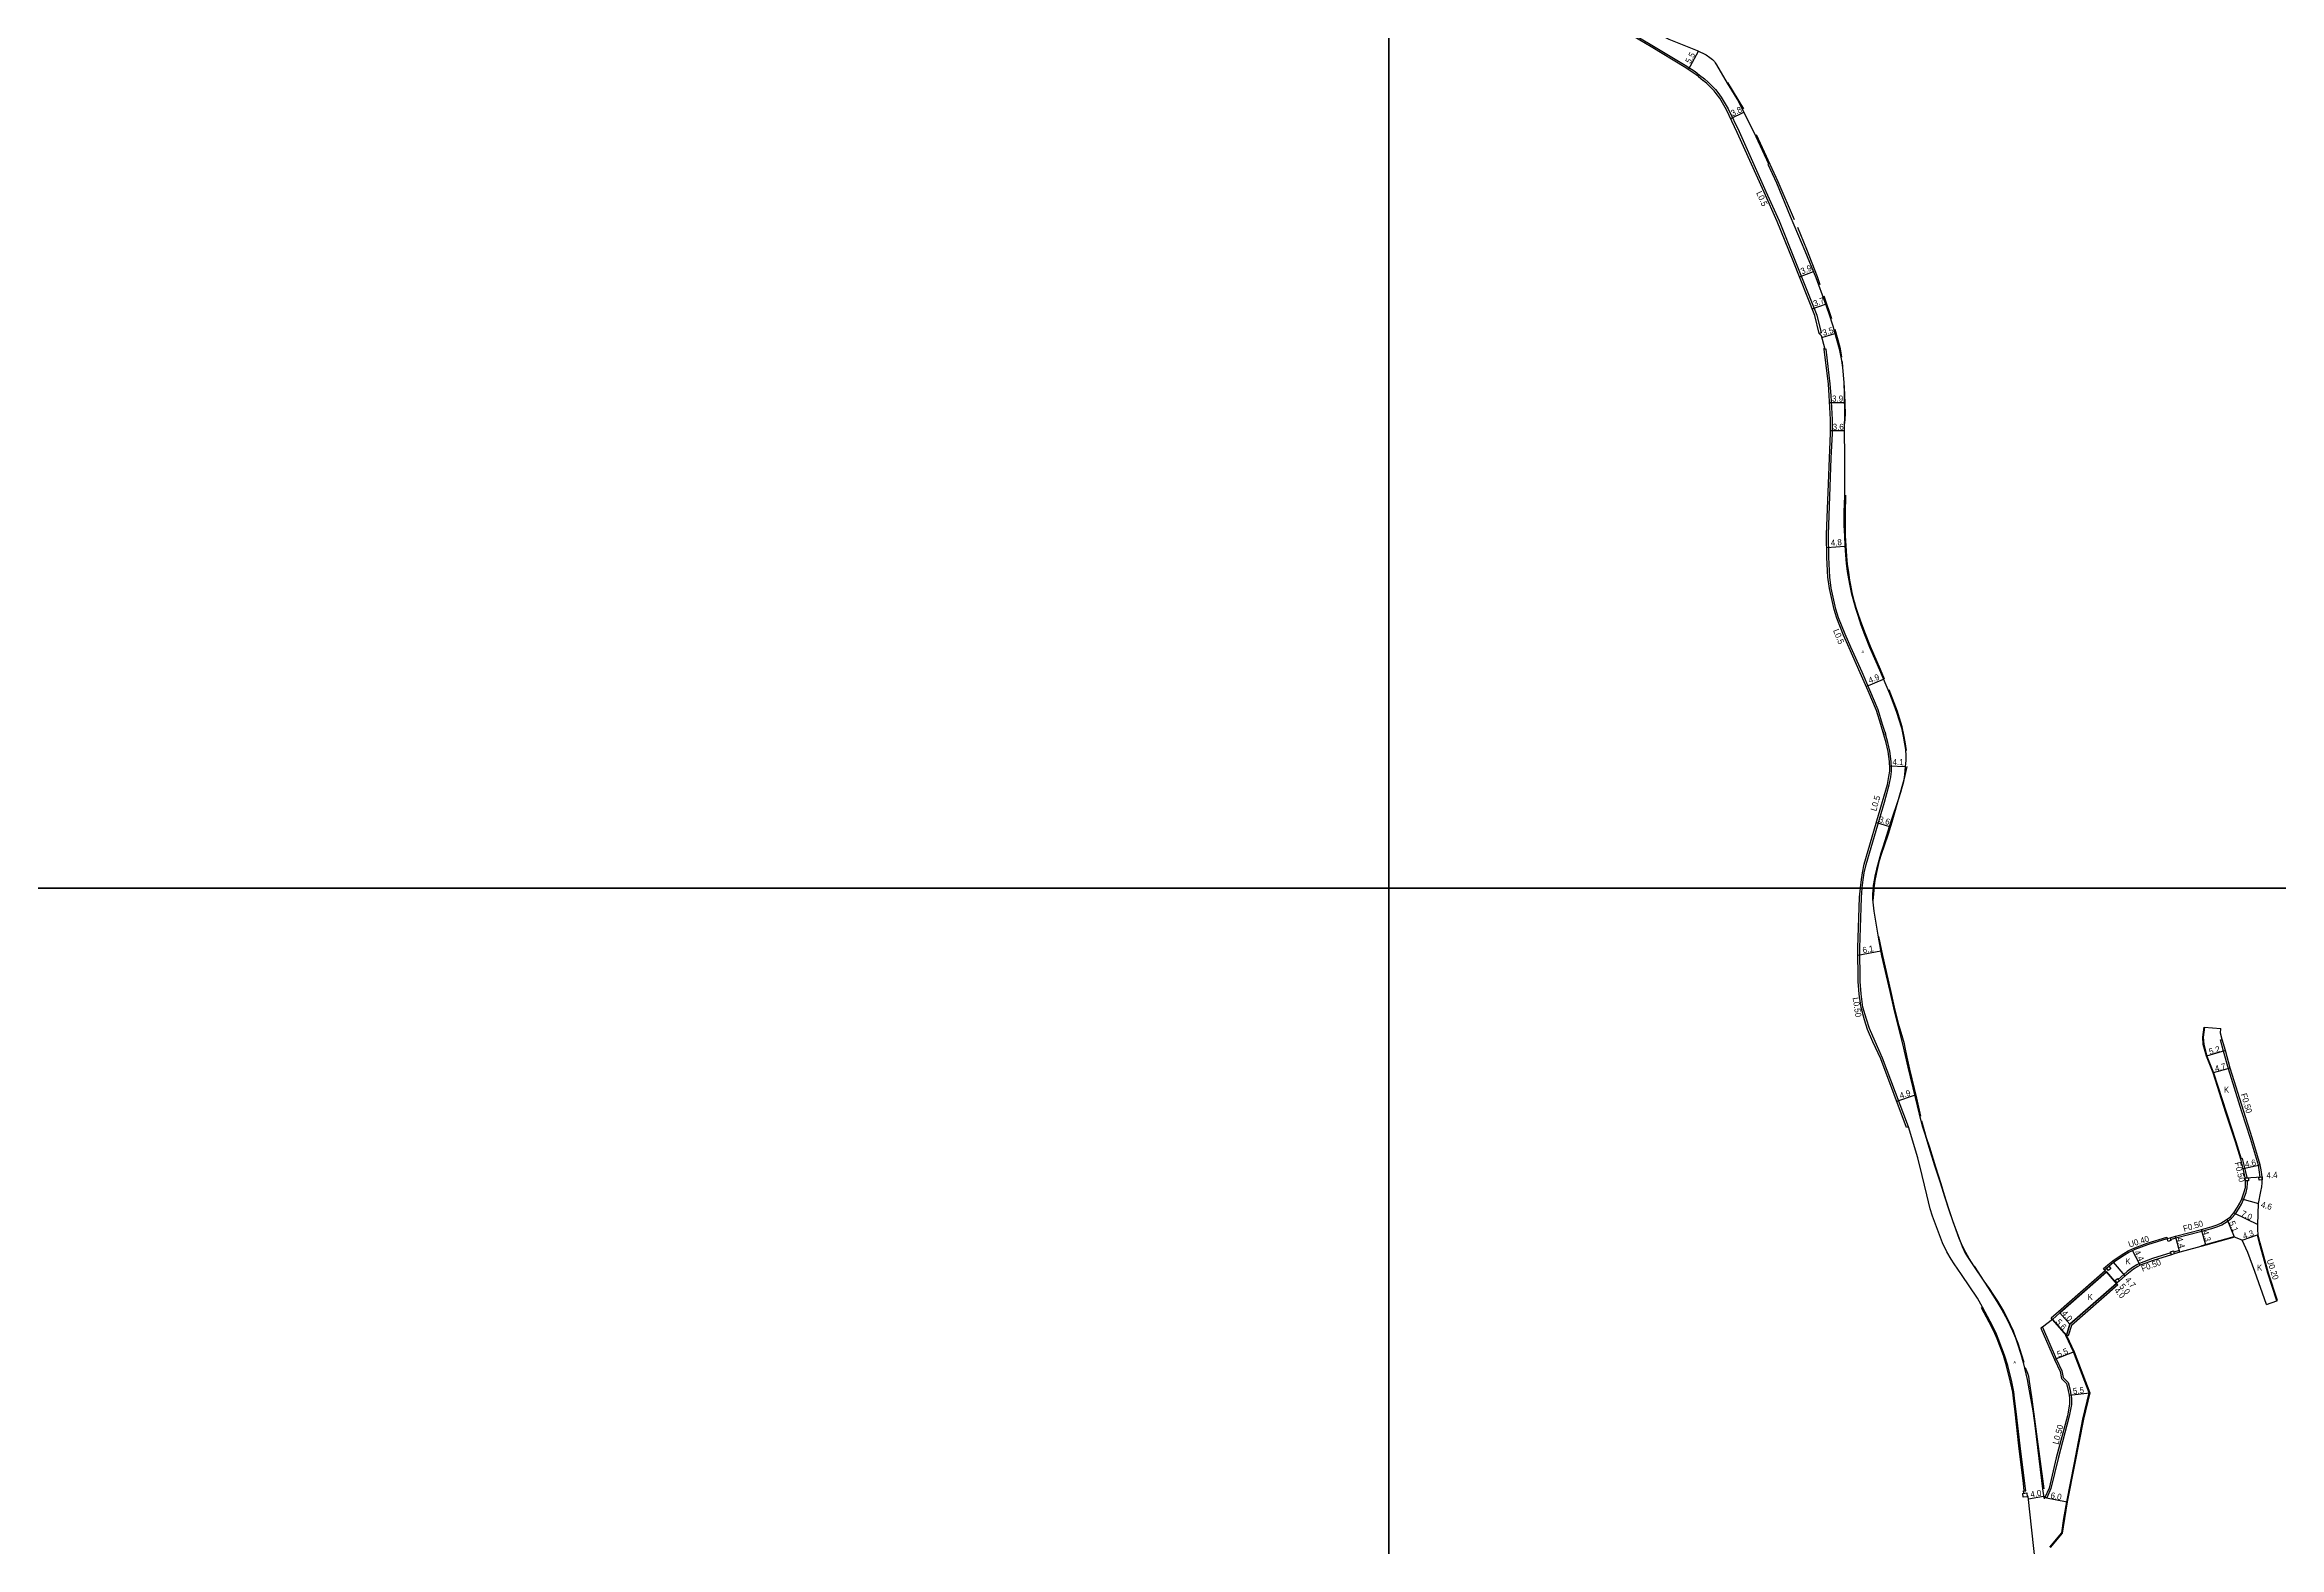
# Model space of a CAD drawing. Header units: metres. Extents: x -28000 to -24000, y -108000 to -105000.
# Drawn here: x -25153 to -24566, y -106373 to -105978 of the extents above; entities that cross this region are included whole.
import ezdxf

# ---------------------------------------------------------------- set-up
doc = ezdxf.new("R2010")
doc.units = ezdxf.units.M
doc.header["$LTSCALE"] = 2.5
for name, color, linetype in [('側溝・桝', 7, 'Continuous'), ('図郭', 7, 'Continuous'), ('幅員', 7, 'Continuous'), ('歩道・分離帯・安全施設', 7, 'Continuous'), ('舗装', 7, 'Continuous'), ('道路', 7, 'Continuous')]:
    doc.layers.add(name, color=color, linetype=linetype)
doc.styles.get("Standard").update_dxf_attribs({"font": ''})
doc.styles.add('YOKO_DECO', font='')
doc.styles.get('Standard').set_extended_font_data('@MS PGothic')
doc.styles.get('YOKO_DECO').set_extended_font_data('MS PGothic')

msp = doc.modelspace()

# ---------------------------------------------------------------- linework, layer by layer
at = {"layer": '側溝・桝'}
for points in [[(-24739.75, -105973.14), (-24730.84, -105978.44), (-24722.09, -105983.7), (-24719.53, -105985.35), (-24718.32, -105986.25), (-24717.05, -105987.27), (-24716.07, -105988.11), (-24714.12, -105990.1), (-24713.57, -105990.83), (-24712.61, -105992.1), (-24710.79, -105995.18), (-24707.96, -106001.14), (-24700.95, -106016.89), (-24697.45, -106024.56), (-24693.26, -106034.93), (-24687.54, -106049.35), (-24686.37, -106054.07), (-24686.85, -106054.19)], [(-24669.66, -106158.86), (-24670.22, -106156.96), (-24671.38, -106153.13), (-24673.53, -106147.98), (-24675.63, -106143.24), (-24678.54, -106136.63), (-24680.02, -106133.29), (-24681.77, -106128.92), (-24682.5, -106126.66), (-24683.71, -106121.14), (-24684.09, -106118.24), (-24684.39, -106113.04), (-24684.44, -106107.05), (-24683.71, -106086.99), (-24683.42, -106080.46), (-24683.4, -106076.85), (-24683.72, -106070.49), (-24683.97, -106067.45), (-24685.09, -106058.29), (-24685.59, -106058.35)], [(-24675.56, -106200), (-24675.56, -106199.95), (-24675.3, -106197.82), (-24675.02, -106196.04), (-24674.56, -106193.8), (-24669.76, -106177.38), (-24668.45, -106172.88), (-24668.05, -106170.78), (-24667.85, -106169.35), (-24667.87, -106168.56), (-24667.97, -106166.7), (-24668.31, -106164.02), (-24668.84, -106161.74), (-24669.49, -106159.47)], [(-24663.43, -106262.82), (-24670.23, -106244.73), (-24672.21, -106240.31), (-24673.65, -106236.95), (-24674.47, -106234.47), (-24675.37, -106231.28), (-24675.88, -106227.79), (-24676.1, -106224.53), (-24676.21, -106215.7), (-24675.86, -106205.17), (-24675.8, -106202.46), (-24675.56, -106200)], [(-24570.98, -106275.97), (-24571.2, -106274.12), (-24571.44, -106272.85), (-24573.53, -106265.83), (-24575.75, -106258.86), (-24579.29, -106247.49), (-24580.58, -106242.86), (-24581.4, -106239.93), (-24580.92, -106239.79)], [(-24574.37, -106276.17), (-24574.38, -106276.13), (-24574.97, -106273.58), (-24575.59, -106271.14), (-24576.07, -106271.27)], [(-24594.51, -106292.41), (-24593.09, -106291.97), (-24586.29, -106290.23), (-24583.66, -106289.51), (-24582.09, -106288.98), (-24581.05, -106288.52), (-24580.32, -106288.11), (-24579.35, -106287.45), (-24578.46, -106286.78), (-24577.48, -106285.69), (-24576.49, -106284.14), (-24575.87, -106283.08), (-24575.36, -106281.91), (-24574.68, -106280.02), (-24574.36, -106278.78), (-24574.29, -106277.55), (-24574.33, -106276.97)], [(-24611.88, -106300.34), (-24612.15, -106300.05), (-24611.64, -106299.61), (-24611.03, -106299.09), (-24609.72, -106298.04), (-24608.07, -106296.89), (-24606.82, -106296.05), (-24605.64, -106295.4), (-24604.7, -106294.9), (-24603.94, -106294.58), (-24600.63, -106293.35), (-24595.53, -106291.78), (-24595.42, -106292.16)], [(-24566.4, -106308.45), (-24568.74, -106301.21), (-24570.96, -106293.27), (-24571.45, -106291.16)], [(-24594.44, -106295.94), (-24599.25, -106297.42), (-24602.7, -106298.71), (-24603.42, -106299.1), (-24604.55, -106299.8), (-24605.92, -106300.84), (-24606.81, -106301.61), (-24608.25, -106302.87)], [(-24592.07, -106295.74), (-24592.22, -106295.26), (-24593.68, -106295.71)], [(-24632.98, -106358.46), (-24632.56, -106358.43), (-24632.8, -106356.55), (-24634.06, -106346.64), (-24635.09, -106337.66), (-24635.51, -106334.08), (-24635.71, -106332.48), (-24636.26, -106329.8), (-24637.32, -106325.49), (-24638.14, -106322.78), (-24639.8, -106318.42), (-24640.4, -106317), (-24641.91, -106313.96), (-24643.98, -106310.2)], [(-24566.6, -106308.51), (-24566.4, -106308.45)], [(-24628.19, -106315.43), (-24624.55, -106323.73), (-24623.11, -106326.95), (-24622.72, -106328.71), (-24621.45, -106330.02), (-24620.94, -106332.01), (-24620.71, -106333.21), (-24620.57, -106334.14), (-24620.6, -106335.78), (-24621.13, -106338.88), (-24624.07, -106349.93), (-24625.98, -106357.9), (-24627.07, -106360.3)], [(-24627.07, -106360.3), (-24627.57, -106360.21)]]:
    msp.add_lwpolyline(points, dxfattribs=at)
for points in [[(-24670.1, -106158.98), (-24669.66, -106158.86), (-24669.49, -106159.47), (-24669.92, -106159.6)], [(-24574.82, -106277), (-24574.87, -106276.2), (-24574.37, -106276.17), (-24574.07, -106276.15), (-24574.03, -106276.95), (-24574.33, -106276.97)], [(-24571.23, -106276.79), (-24571.28, -106275.99), (-24570.98, -106275.97), (-24570.48, -106275.94), (-24570.43, -106276.74)], [(-24594.42, -106292.69), (-24595.18, -106292.93), (-24595.42, -106292.16), (-24594.66, -106291.93), (-24594.51, -106292.41)], [(-24610.25, -106300.01), (-24610.86, -106300.52), (-24611.38, -106299.91), (-24610.77, -106299.4)], [(-24593.53, -106296.19), (-24594.29, -106296.42), (-24594.44, -106295.94), (-24594.53, -106295.66), (-24593.77, -106295.42), (-24593.68, -106295.71)], [(-24607.92, -106303.24), (-24608.52, -106303.77), (-24609.04, -106303.17), (-24608.44, -106302.64), (-24608.25, -106302.87)], [(-24632.34, -106359.04), (-24632.24, -106360.03), (-24633.27, -106360.13), (-24633.38, -106359.15)]]:
    msp.add_lwpolyline(points, close=True, dxfattribs=at)
at = {"layer": '図郭'}
for points in [[(-25600, -105600), (-24800, -105600), (-24800, -106200), (-25600, -106200)], [(-24800, -105600), (-24000, -105600), (-24000, -106200), (-24800, -106200)], [(-25600, -106200), (-24800, -106200), (-24800, -106800), (-25600, -106800)], [(-24800, -106200), (-24000, -106200), (-24000, -106800), (-24800, -106800)]]:
    msp.add_lwpolyline(points, close=True, dxfattribs=at)
at = {"layer": '幅員'}
for points in [[(-24721.26, -105984.82), (-24718.64, -105979.97)], [(-24710.15, -105997.67), (-24706.72, -105995.98)], [(-24692.04, -106039.34), (-24688.42, -106037.87)], [(-24688.7, -106047.75), (-24685.22, -106046.51)], [(-24686.15, -106055.29), (-24682.77, -106054.24)], [(-24684.13, -106072.33), (-24680.28, -106072.32)], [(-24683.91, -106079.72), (-24680.29, -106079.69)], [(-24684.91, -106110.46), (-24680.16, -106110.13)], [(-24674.5, -106147.03), (-24670.01, -106145.1)], [(-24668.36, -106167.89), (-24664.26, -106168.05)], [(-24671.85, -106182.75), (-24668.44, -106183.82)], [(-24676.69, -106217.67), (-24670.72, -106216.53)], [(-24580.1, -106242.73), (-24585.08, -106244.22)], [(-24578.81, -106247.35), (-24583.34, -106248.6)], [(-24666.5, -106256.02), (-24661.81, -106254.48)], [(-24575.45, -106273.69), (-24570.95, -106272.73)], [(-24574.87, -106276.2), (-24570.48, -106275.94)], [(-24575.82, -106281.72), (-24571.38, -106282.94)], [(-24577.75, -106291.78), (-24579.64, -106287.04)], [(-24577.88, -106285.39), (-24571.58, -106288.44)], [(-24592.07, -106295.74), (-24593.22, -106291.49)], [(-24585.28, -106293.9), (-24586.42, -106289.75)], [(-24575.71, -106292.61), (-24571.65, -106291.19)], [(-24606.49, -106301.99), (-24609.48, -106298.36)], [(-24602.49, -106299.16), (-24604.53, -106295.26)], [(-24608.39, -106304.32), (-24611.69, -106300.56)], [(-24608.72, -106303.95), (-24611.36, -106300.94)], [(-24623.61, -106311.68), (-24620.97, -106314.69)], [(-24569.34, -106309.46), (-24566.6, -106308.51)], [(-24625.57, -106313.4), (-24621.88, -106317.61)], [(-24619.89, -106321.91), (-24625.01, -106323.93)], [(-24621.21, -106333.3), (-24615.74, -106332.68)], [(-24631.87, -106360.6), (-24627.89, -106359.88)], [(-24627.57, -106360.21), (-24621.68, -106361.36)]]:
    msp.add_lwpolyline(points, dxfattribs=at)
at = {"layer": '歩道・分離帯・安全施設'}
for points in [[(-24706.73, -105995.1), (-24710.92, -105988.26)], [(-24693.37, -106024.29), (-24697.63, -106014.36), (-24703.35, -106002)], [(-24686.59, -106041.44), (-24687.36, -106039.28), (-24690.15, -106032.09), (-24692.49, -106026.35)], [(-24683.52, -106050.36), (-24685.54, -106044.4)], [(-24680.91, -106060.46), (-24681.27, -106058.21), (-24681.86, -106055.92), (-24682.69, -106053.15)], [(-24680.13, -106077.83), (-24679.96, -106075.33), (-24680.14, -106070.16), (-24680.3, -106067.08), (-24680.64, -106063.14), (-24680.78, -106061.55)], [(-24669.73, -106145.11), (-24670.81, -106142.56), (-24673.36, -106136.49), (-24674.7, -106133.2), (-24675.69, -106130.66), (-24676.57, -106128.15), (-24677.13, -106126.37), (-24677.6, -106124.72), (-24678.2, -106122.26), (-24678.57, -106120.38), (-24678.8, -106119.1), (-24679.13, -106116.96), (-24679.44, -106114.85), (-24679.63, -106112.75), (-24679.82, -106110.06), (-24679.93, -106107.38), (-24679.99, -106104.57), (-24680.01, -106101.5), (-24679.88, -106096.71)], [(-24663.95, -106163.82), (-24664.19, -106162.09), (-24664.52, -106160.16), (-24665.08, -106157.61), (-24665.74, -106155.3), (-24666.32, -106153.55), (-24667.15, -106151.28), (-24668.53, -106147.9)], [(-24672.4, -106200), (-24672.33, -106199.36), (-24672.14, -106197.98), (-24671.85, -106196.36), (-24671.58, -106195.1), (-24670.99, -106192.8), (-24670.42, -106190.87), (-24669.68, -106188.79), (-24668.63, -106185.77), (-24667.7, -106182.57), (-24665.49, -106174.88), (-24665.06, -106173.3), (-24664.73, -106172.07), (-24664.31, -106170.42), (-24663.75, -106168.01)], [(-24672.7, -106203.31), (-24672.56, -106201.62), (-24672.46, -106200.59), (-24672.4, -106200)], [(-24660.2, -106259.99), (-24661.2, -106255.27), (-24663.08, -106247.6), (-24663.76, -106244.44), (-24664.25, -106241.94), (-24664.44, -106240.92), (-24664.89, -106239.44), (-24665.89, -106236.18), (-24667.06, -106231.34), (-24668.04, -106226.97), (-24670.16, -106217.75), (-24671.2, -106212.77)], [(-24585.57, -106236.57), (-24585.92, -106239.2), (-24585.79, -106241.14), (-24584.94, -106244.18), (-24583.2, -106248.55), (-24579.83, -106259.06), (-24577.35, -106266.64), (-24575.93, -106271.23)], [(-24646.22, -106299.36), (-24647.46, -106297.35), (-24648.35, -106295.84), (-24649.2, -106294.17), (-24650.09, -106292.15), (-24651.73, -106287.52), (-24652.69, -106284.64), (-24653.96, -106280.78), (-24654.85, -106277.8), (-24656.22, -106273.36), (-24657.84, -106268.24), (-24658.64, -106265.64), (-24659.93, -106261.29)], [(-24586.44, -106294.06), (-24585.32, -106293.75), (-24577.79, -106291.63)], [(-24633.01, -106324.74), (-24633.61, -106322.8), (-24634.62, -106319.76), (-24635.15, -106318.23), (-24635.84, -106316.47), (-24637.3, -106313.35), (-24638.63, -106310.78), (-24639.95, -106308.57), (-24640.95, -106307.05), (-24642.13, -106305.32), (-24643.48, -106303.31), (-24646.09, -106299.45)], [(-24626.25, -106373.27), (-24623.12, -106369.5), (-24622.54, -106365.72), (-24621.83, -106361.33), (-24619.8, -106351.15), (-24617.56, -106339.63), (-24615.9, -106332.69), (-24620.03, -106321.97), (-24622.01, -106317.67)], [(-24627.71, -106357.92), (-24631.02, -106333.8), (-24631.56, -106329.76), (-24631.81, -106328.43), (-24632.04, -106327.65), (-24632.67, -106326.14)]]:
    msp.add_lwpolyline(points, dxfattribs=at)
at = {"layer": '道路'}
for points in [[(-24756.25, -105952.5), (-24755.46, -105954.72), (-24754.69, -105956.29), (-24753.85, -105957.87), (-24752.65, -105959.89), (-24752.02, -105960.66), (-24751.29, -105961.54), (-24749.83, -105963.04), (-24747.92, -105964.56), (-24740.29, -105969.47), (-24735.59, -105971.98), (-24726.37, -105976.83), (-24718.96, -105979.81), (-24716.61, -105980.98), (-24715.63, -105981.64), (-24714.97, -105982.15), (-24714.66, -105982.44), (-24714.43, -105982.72), (-24714.24, -105983.01), (-24713.92, -105983.56)], [(-24718.61, -105986.64), (-24719.81, -105985.76), (-24722.35, -105984.11), (-24731.09, -105978.86), (-24740, -105973.57), (-24748.83, -105968.32)], [(-24718.61, -105986.64), (-24717.36, -105987.65)], [(-24676.06, -106200), (-24676.05, -106199.9), (-24675.79, -106197.74), (-24675.52, -106195.96), (-24675.04, -106193.68), (-24670.24, -106177.24), (-24668.94, -106172.76), (-24668.55, -106170.7), (-24668.35, -106169.3), (-24668.32, -106168.58), (-24668.42, -106166.74), (-24668.75, -106164.1), (-24669.27, -106161.85), (-24670.68, -106156.96), (-24671.85, -106153.3), (-24673.99, -106148.18), (-24676.09, -106143.44), (-24679, -106136.83), (-24680.48, -106133.48), (-24682.24, -106129.09), (-24682.98, -106126.79), (-24684.2, -106121.22), (-24684.59, -106118.29), (-24684.89, -106113.06), (-24684.94, -106107.04), (-24684.21, -106086.97), (-24683.92, -106080.45), (-24683.9, -106076.86), (-24684.22, -106070.53), (-24684.47, -106067.5), (-24685.58, -106058.36), (-24685.61, -106058.05), (-24685.43, -106058.03), (-24686.28, -106054.79), (-24686.85, -106054.19), (-24688, -106049.5), (-24693.72, -106035.11), (-24697.9, -106024.75), (-24701.39, -106017.09), (-24708.41, -106001.35), (-24711.22, -105995.41), (-24713.02, -105992.37), (-24713.96, -105991.12), (-24714.5, -105990.42), (-24716.41, -105988.47), (-24717.36, -105987.65)], [(-24713.92, -105983.56), (-24711.1, -105988.35), (-24708.08, -105993.24), (-24703.52, -106002.43), (-24700.23, -106009.61), (-24700.4, -106009.69)], [(-24700.4, -106009.69), (-24698.15, -106014.64), (-24694.48, -106023.32), (-24690.62, -106032.48), (-24687.77, -106039.48), (-24685.42, -106045.94), (-24684.33, -106048.99), (-24683.34, -106052.18), (-24682.89, -106053.86), (-24682.22, -106056.02), (-24681.67, -106058.2), (-24681.01, -106061.32), (-24680.76, -106063.18), (-24680.42, -106067.09), (-24680.28, -106070.2), (-24680.27, -106075.32), (-24680.29, -106079.26), (-24680.22, -106087.07), (-24680.25, -106096.95), (-24680.37, -106101.13), (-24680.37, -106104.69), (-24680.26, -106107.41), (-24680.17, -106110.04), (-24680, -106112.44), (-24679.79, -106114.64), (-24679.53, -106116.76), (-24679.21, -106118.74), (-24678.86, -106120.51), (-24678.45, -106122.27), (-24677.78, -106124.82), (-24677.31, -106126.43), (-24676.74, -106128.23), (-24675.91, -106130.78), (-24674.98, -106133.33), (-24673.66, -106136.66), (-24671.06, -106142.66), (-24668.4, -106148.86), (-24667.26, -106151.83), (-24666.56, -106153.79), (-24665.94, -106155.66), (-24665.26, -106157.89), (-24664.8, -106160.08), (-24664.45, -106162.05), (-24664.23, -106163.67), (-24664.13, -106165.16), (-24664.14, -106166.43), (-24664.26, -106168.05), (-24664.48, -106170.26), (-24664.75, -106172.06), (-24665.08, -106173.3), (-24665.53, -106174.88), (-24666.07, -106176.56), (-24668.03, -106182.53), (-24670.06, -106188.98), (-24670.66, -106190.86), (-24671.23, -106192.8), (-24671.84, -106195.01), (-24672.18, -106196.42), (-24672.47, -106197.92), (-24672.67, -106199.37), (-24672.74, -106200)], [(-24676.6, -106224.55), (-24676.71, -106215.7), (-24676.36, -106205.15), (-24676.3, -106202.43), (-24676.06, -106200)], [(-24672.74, -106200), (-24672.8, -106200.61), (-24672.86, -106201.63), (-24672.86, -106202.93), (-24672.53, -106206.08), (-24671.51, -106212.4), (-24670.47, -106217.84), (-24668.3, -106227.18), (-24667.34, -106231.48), (-24666.21, -106236.16), (-24664.96, -106240.96)], [(-24674.15, -106237.15), (-24674.94, -106234.62), (-24675.85, -106231.4), (-24676.38, -106227.88), (-24676.6, -106224.55)], [(-24670.67, -106244.93), (-24672.77, -106240.47), (-24674.15, -106237.15)], [(-24664.96, -106240.96), (-24663.62, -106247.09), (-24661.67, -106255.05), (-24660.59, -106259.48), (-24659.69, -106262.78)], [(-24611.36, -106300.94), (-24611.69, -106300.56), (-24611.88, -106300.34), (-24611.38, -106299.91), (-24610.77, -106299.4), (-24609.48, -106298.36), (-24607.84, -106297.22), (-24606.61, -106296.39), (-24605.45, -106295.75), (-24604.53, -106295.26), (-24603.79, -106294.95), (-24600.5, -106293.73), (-24595.42, -106292.16), (-24594.66, -106291.93), (-24593.22, -106291.49), (-24586.42, -106289.75), (-24583.81, -106289.04), (-24582.27, -106288.52), (-24581.28, -106288.07), (-24580.58, -106287.68), (-24579.64, -106287.04), (-24578.8, -106286.41), (-24577.88, -106285.39), (-24576.91, -106283.88), (-24576.31, -106282.85), (-24575.82, -106281.72), (-24575.16, -106279.88), (-24574.86, -106278.7), (-24574.79, -106277.55), (-24574.82, -106277), (-24574.87, -106276.2), (-24575.45, -106273.69), (-24576.07, -106271.27), (-24577.49, -106266.69), (-24579.97, -106259.11), (-24583.34, -106248.6), (-24585.08, -106244.22), (-24585.94, -106241.16), (-24586.07, -106239.2), (-24585.72, -106236.55)], [(-24585.72, -106236.55), (-24581.31, -106236.92)], [(-24566.6, -106308.51), (-24568.93, -106301.27), (-24571.15, -106293.32), (-24571.65, -106291.19), (-24571.45, -106291.16), (-24571.59, -106289.8), (-24571.58, -106288.44), (-24571.38, -106282.94), (-24570.8, -106279.74), (-24570.54, -106278.55), (-24570.45, -106277.48), (-24570.43, -106276.74), (-24570.48, -106275.94), (-24570.7, -106274.04), (-24570.95, -106272.73), (-24573.05, -106265.68), (-24575.27, -106258.71), (-24578.81, -106247.35), (-24580.1, -106242.73), (-24580.92, -106239.79), (-24581.39, -106238.12), (-24581.31, -106236.92)], [(-24663.9, -106262.95), (-24670.67, -106244.93)], [(-24630.06, -106377.66), (-24631.93, -106359.99), (-24632.24, -106360.03), (-24633.27, -106360.13), (-24633.38, -106359.15), (-24633.11, -106359.12), (-24633.16, -106358.48), (-24632.98, -106358.46), (-24633.2, -106356.57), (-24634.37, -106346.68), (-24635.41, -106337.7), (-24635.82, -106334.11), (-24636.02, -106332.53), (-24636.56, -106329.87), (-24637.63, -106325.58), (-24638.43, -106322.88), (-24640.1, -106318.53), (-24640.69, -106317.13), (-24642.19, -106314.11), (-24644.26, -106310.36), (-24643.98, -106310.2), (-24645.31, -106307.82), (-24649.47, -106301.6), (-24651.36, -106298.81), (-24652.19, -106297.54), (-24653.29, -106295.6), (-24654.43, -106293.31), (-24657.12, -106286.25), (-24657.68, -106284.3), (-24658.59, -106280.62), (-24659.79, -106275.53), (-24660.97, -106270.92), (-24663.43, -106262.82), (-24663.9, -106262.95)], [(-24659.69, -106262.78), (-24659.07, -106264.87), (-24658.05, -106268.1), (-24656.54, -106272.98), (-24655.09, -106277.44), (-24653.94, -106281.06), (-24652.69, -106284.89), (-24651.76, -106287.64), (-24650.13, -106292.17), (-24649.31, -106294.25), (-24648.47, -106295.95), (-24647.58, -106297.44), (-24646.5, -106299.1), (-24643.59, -106303.39), (-24642.48, -106305.09), (-24641.23, -106307.04), (-24640.16, -106308.7), (-24638.9, -106310.9), (-24637.48, -106313.45), (-24636.08, -106316.43), (-24635.32, -106318.24), (-24634.75, -106319.83), (-24633.92, -106322.57), (-24633.27, -106324.71), (-24632.22, -106329.23), (-24631.65, -106332.14), (-24630.76, -106337.43), (-24630.22, -106341.27), (-24628.11, -106358.63), (-24627.76, -106360.57)], [(-24577.75, -106291.78), (-24585.28, -106293.9), (-24592.07, -106295.74), (-24593.53, -106296.19), (-24594.29, -106296.42), (-24599.09, -106297.89), (-24602.49, -106299.16), (-24603.16, -106299.53), (-24604.26, -106300.21), (-24605.61, -106301.23), (-24606.49, -106301.99), (-24607.92, -106303.24), (-24608.52, -106303.77), (-24608.72, -106303.95)], [(-24575.71, -106292.61), (-24577.75, -106291.78)], [(-24569.34, -106309.46), (-24572.34, -106300.8), (-24574.24, -106295.79), (-24575.71, -106292.61)], [(-24625.57, -106313.4), (-24623.61, -106311.68), (-24611.36, -106300.94)], [(-24621.88, -106317.61), (-24620.97, -106314.69), (-24608.72, -106303.95)], [(-24569.34, -106309.46), (-24566.6, -106308.51)], [(-24625.57, -106313.4), (-24628.19, -106315.43), (-24628.6, -106315.75), (-24625.01, -106323.93), (-24623.58, -106327.11), (-24623.18, -106328.95), (-24621.9, -106330.28), (-24621.42, -106332.12), (-24621.21, -106333.3), (-24621.07, -106334.17), (-24621.1, -106335.73), (-24621.62, -106338.77), (-24624.56, -106349.81), (-24626.45, -106357.74), (-24627.57, -106360.21)], [(-24621.88, -106317.61), (-24619.89, -106321.91), (-24615.74, -106332.68), (-24617.41, -106339.66), (-24619.65, -106351.18), (-24621.68, -106361.36), (-24622.39, -106365.75), (-24622.98, -106369.56), (-24626.13, -106373.37)], [(-24627.57, -106360.21), (-24627.76, -106360.57)]]:
    msp.add_lwpolyline(points, dxfattribs=at)
for points in [[(-24611.36, -106300.94), (-24623.61, -106311.68), (-24625.57, -106313.4), (-24625.9, -106313.02), (-24623.94, -106311.31), (-24611.69, -106300.56)], [(-24611.36, -106300.94), (-24608.72, -106303.95), (-24620.97, -106314.69), (-24621.88, -106317.61), (-24625.57, -106313.4), (-24623.61, -106311.68)], [(-24608.72, -106303.95), (-24608.39, -106304.32), (-24620.54, -106314.97), (-24621.4, -106317.76), (-24621.88, -106317.61), (-24620.97, -106314.69)]]:
    msp.add_lwpolyline(points, close=True, dxfattribs=at)

# ---------------------------------------------------------------- texts
at = {"layer": '側溝・桝'}
for s, rotation, p in [('L0.5', 294, (-24703.49, -106017.22)), ('L0.5', 292, (-24683.26, -106132.27)), ('L0.5', 74, (-24671.89, -106179.9)), ('L0.50', 278.42832, (-24678.1, -106228.85)), ('F0.50', 286.56642, (-24576.07, -106254.21)), ('F0.50', 283.02046, (-24577.68, -106272.21)), ('F0.50', 16.37614, (-24590.95, -106290.38)), ('U0.40', 17.08809, (-24605.34, -106294.51)), ('F0.50', 20.46273, (-24601.88, -106300.88)), ('U0.20', 287.90177, (-24569.26, -106297.81)), ('L0.50', 75.07893, (-24624.01, -106346.4))]:
    msp.add_text(s, height=1.6, rotation=rotation, dxfattribs=at).set_placement(p)
at = {"layer": '幅員'}
for s, rotation, p in [('5.5', 61.61491, (-24720.78, -105983.4)), ('3.8', 26, (-24709.63, -105997.16)), ('3.9', 22, (-24691.38, -106038.68)), ('3.7', 20, (-24688.09, -106047.15)), ('3.5', 17, (-24685.76, -106054.85)), ('4.8', 4, (-24683.79, -106110.04)), ('4.9', 23, (-24673.54, -106146.24)), ('4.1', 358, (-24667.61, -106167.61)), ('3.6', 343, (-24671.35, -106182.59)), ('6.1', 11, (-24675.34, -106217.16)), ('5.2', 16.73616, (-24584.15, -106243.84)), ('4.7', 15.48566, (-24582.64, -106248.31)), ('4.9', 18.16892, (-24665.46, -106255.41)), ('4.6', 12.1282, (-24574.79, -106273.45)), ('4.4', 3.38013, (-24569.26, -106276.34)), ('4.6', 344.67786, (-24570.92, -106283.89)), ('5.1', 291.80694, (-24579.2, -106287.89)), ('7.0', 334.13107, (-24576.13, -106286.12)), ('4.4', 285.20909, (-24592.97, -106292.04)), ('4.3', 285.32985, (-24586.18, -106290.26)), ('4.3', 19.26899, (-24575.23, -106292.33)), ('4.4', 297.55927, (-24604.16, -106295.75)), ('4.0', 311.24161, (-24609.44, -106305.88)), ('5.0', 311.24161, (-24608.09, -106304.84)), ('4.7', 309.53846, (-24606.62, -106303.08)), ('4.0', 311.24161, (-24623.27, -106311.92)), ('5.6', 311.24161, (-24624.81, -106314.15)), ('5.5', 21.55049, (-24623.98, -106323.42)), ('5.5', 6.4873, (-24620.08, -106333.07)), ('4.0', 10, (-24631.22, -106360.23)), ('6.0', 348.92037, (-24626.18, -106360.38))]:
    msp.add_text(s, height=1.6, rotation=rotation, dxfattribs=at).set_placement(p)
for s, p in [('3.9', (-24683.5, -106072.12)), ('3.6', (-24683.34, -106079.55))]:
    msp.add_text(s, height=1.6, dxfattribs=at).set_placement(p)
at = {"layer": '舗装', "style": 'YOKO_DECO'}
for p in [(-24675.75, -106138.24, 194.81), (-24635.83, -106325.07, 181.12)]:
    msp.add_text('A', height=0.75, dxfattribs=at).set_placement(p)
at = {"layer": '舗装'}
for p in [(-24580.51, -106253.83), (-24606.4, -106298.93), (-24571.81, -106300.57), (-24616.34, -106308.31)]:
    msp.add_text('K', height=1.6, dxfattribs=at).set_placement(p)

doc.saveas('drawing.dxf')
